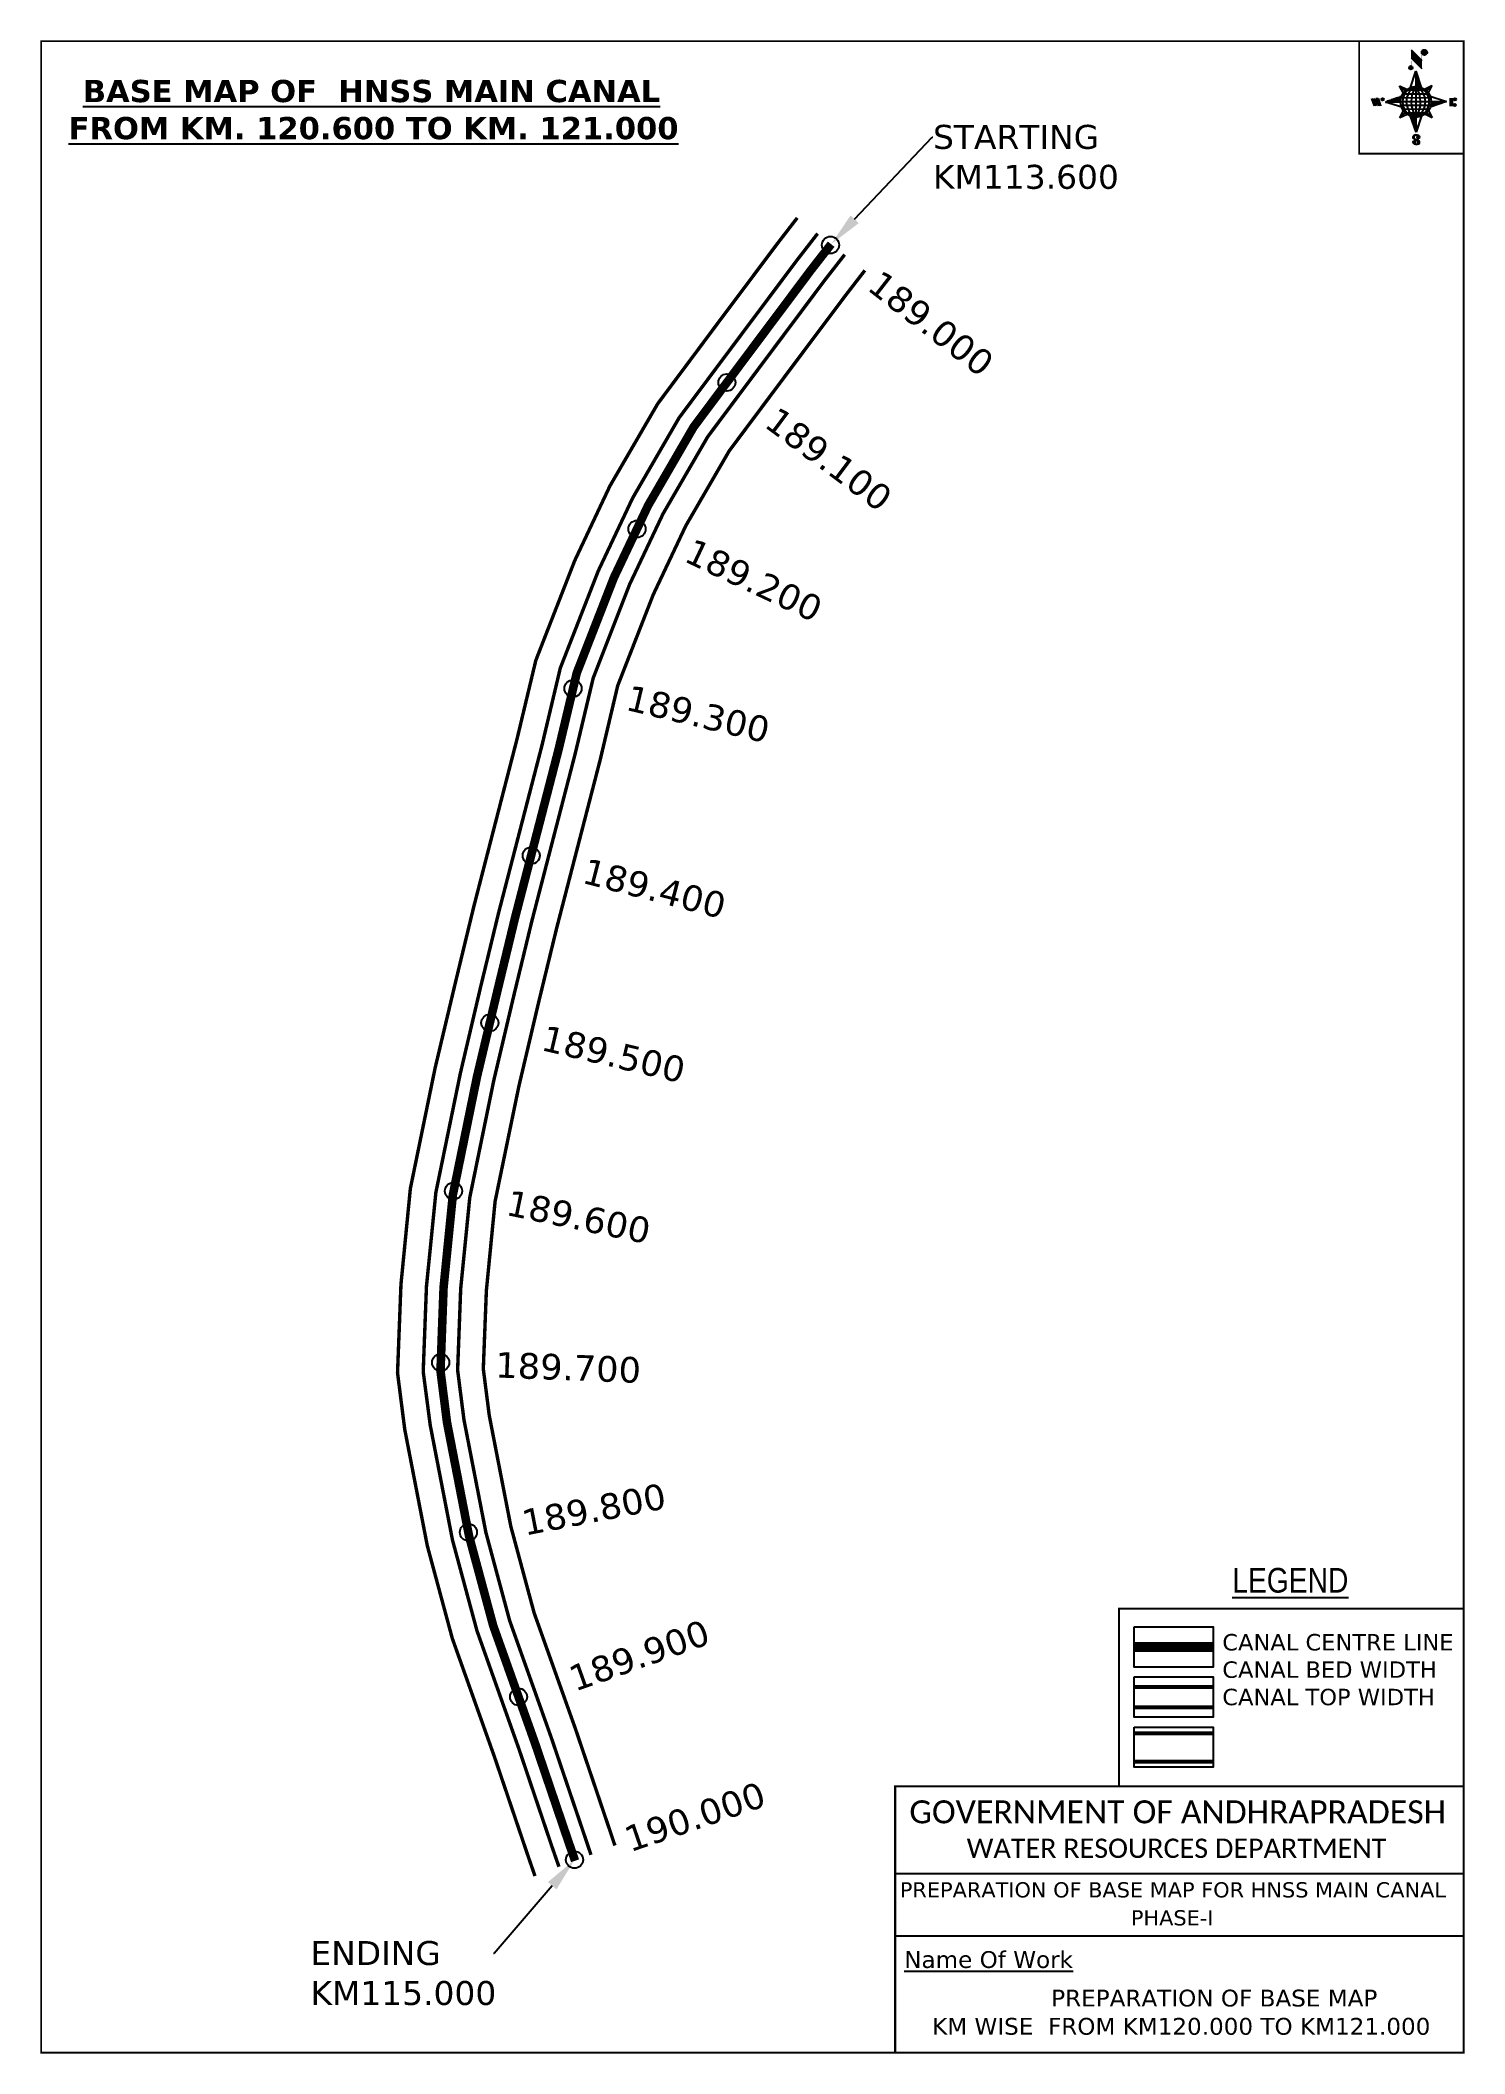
# Model space of a CAD drawing. Header units: inches. Extents: x 743548 to 744380, y 1650774 to 1651951.
import ezdxf
from ezdxf import colors
from ezdxf.entities.mleader import LeaderData, LeaderLine
from ezdxf.enums import TextEntityAlignment as Align
from ezdxf.math import Vec2, Vec3

# ---------------------------------------------------------------- set-up
doc = ezdxf.new("R2010")
doc.units = ezdxf.units.IN
doc.header["$MEASUREMENT"] = 0
doc.header["$PDMODE"] = 32
doc.header["$PDSIZE"] = 10
doc.linetypes.add('HIDDEN2', pattern=[0.1875, 0.125, -0.0625])
for name, color, linetype in [('AQUADUCT', 1, 'Continuous'), ('bord', 1, 'Continuous'), ('CANAL1', 1, 'Continuous'), ('CSMark', 72, 'Continuous'), ('DCBMS', 232, 'Continuous'), ('PAGE', 7, 'Continuous'), ('TEXT', 7, 'Continuous')]:
    doc.layers.add(name, color=color, linetype=linetype)
doc.styles.add('ARIALN', font='ARIALN_1.TTF')
doc.styles.get("Standard").update_dxf_attribs({"font": 'verdana_0.ttf'})
pattern_1 = [(267.297113149, (-8720374.938, 50637915.138), (10.5367255337, -0.497431438), [])]
pattern_2 = [(357.297113149, (-8720374.938, 50637915.138), (0.497431438, 10.5367255337), [])]

# ---------------------------------------------------------------- blocks, each defined once
blk = doc.blocks.new('*X16')
at = {"color": 0, "linetype": 'Continuous'}
for p, q in [((6321.6, 240.5), (6322.3, 241.2)), ((6321.6, 240.3), (6322.3, 241)), ((6321.6, 240.1), (6322.3, 240.8)), ((6321.6, 239.9), (6322.4, 240.7)), ((6321.6, 239.8), (6322.4, 240.6)), ((6321.6, 239.6), (6322.5, 240.5)), ((6321.6, 239.4), (6322.5, 240.3)), ((6321.6, 239.2), (6322.6, 240.2)), ((6321.7, 239.1), (6322.6, 240.1)), ((6321.8, 240.8), (6322.4, 241.4)), ((6321.8, 239), (6322.7, 240)), ((6321.8, 239), (6322.8, 239.9)), ((6321.9, 238.9), (6322.9, 239.8)), ((6322, 238.8), (6323, 239.7)), ((6322.1, 241.3), (6322.4, 241.6)), ((6322.1, 238.7), (6323.1, 239.6)), ((6322.2, 238.6), (6323.1, 239.6)), ((6322.3, 238.5), (6323.2, 239.5)), ((6322.4, 238.5), (6323.3, 239.4)), ((6322.5, 238.4), (6323.4, 239.3)), ((6322.7, 238.4), (6323.6, 239.3)), ((6322.8, 238.3), (6323.7, 239.2)), ((6322.9, 238.3), (6323.8, 239.1)), ((6323.1, 238.2), (6323.9, 239.1)), ((6323.2, 238.2), (6324, 239)), ((6323.3, 238.2), (6324.2, 239)), ((6323.5, 238.1), (6324.3, 238.9)), ((6323.7, 238.1), (6324.4, 238.9)), ((6323.8, 238.1), (6324.6, 238.8)), ((6324.1, 238.2), (6324.7, 238.8)), ((6324.3, 238.3), (6324.9, 238.8)), ((6324.6, 238.3), (6325.1, 238.8)), ((6324.8, 238.4), (6325.2, 238.8)), ((6325.1, 238.5), (6325.4, 238.8)), ((6325.4, 238.6), (6325.6, 238.8))]:
    blk.add_line(p, q, dxfattribs=at)
blk = doc.blocks.new('*X15')
at = {"color": 0, "linetype": 'Continuous'}
for p, q in [((6324.4, 240.3), (6324.5, 240.4)), ((6324.6, 240.3), (6324.8, 240.5)), ((6324.7, 240.2), (6325, 240.5)), ((6324.8, 240.2), (6325.2, 240.6)), ((6325, 240.1), (6325.5, 240.6)), ((6325.1, 240.1), (6325.6, 240.6)), ((6325.2, 240), (6325.8, 240.6)), ((6325.3, 240), (6326, 240.6)), ((6325.4, 239.9), (6326.1, 240.6)), ((6325.5, 239.8), (6326.2, 240.5)), ((6325.6, 239.8), (6326.3, 240.5)), ((6325.7, 239.7), (6326.5, 240.4)), ((6325.9, 239.6), (6326.6, 240.3)), ((6326, 239.5), (6326.7, 240.3)), ((6326, 239.4), (6326.8, 240.2)), ((6326.1, 239.3), (6327, 240.2)), ((6326.2, 239.3), (6327.1, 240.1)), ((6326.3, 239.2), (6327.1, 240)), ((6326.4, 239.1), (6327.2, 239.9)), ((6326.5, 239), (6327.3, 239.8)), ((6326.5, 238.9), (6327.4, 239.7)), ((6326.6, 238.8), (6327.5, 239.6)), ((6326.7, 238.7), (6327.5, 239.5)), ((6326.8, 238.6), (6327.6, 239.4)), ((6326.8, 238.5), (6327.7, 239.3)), ((6326.8, 236.5), (6327.4, 237)), ((6326.9, 238.3), (6327.8, 239.2)), ((6326.9, 238.2), (6327.9, 239.1)), ((6326.9, 236.8), (6327.6, 237.4)), ((6327, 238.1), (6327.8, 239)), ((6327, 237.9), (6327.8, 238.8)), ((6327, 237.8), (6327.8, 238.6)), ((6327, 237.6), (6327.8, 238.4)), ((6327, 237.4), (6327.8, 238.2)), ((6327, 237.3), (6327.8, 238)), ((6327, 237.1), (6327.8, 237.9))]:
    blk.add_line(p, q, dxfattribs=at)
blk = doc.blocks.new('H')
at = {"layer": 'bord', "extrusion": (0.000427885, 0.004792, 0.999988)}
h = blk.add_hatch(dxfattribs=at)
h.set_pattern_fill('LINE', color=8, scale=84.387686, angle=-2.7029, style=0)
h.set_pattern_definition(pattern_2)
h.paths.add_polyline_path([(-492, 786, -0.090992), (-448, 775), (-486, 912)])
h = blk.add_hatch(dxfattribs=at)
h.set_pattern_fill('LINE', color=8, scale=84.387686, angle=-92.7029, style=0)
h.set_pattern_definition(pattern_1)
h.paths.add_polyline_path([(-625, 665, -0.090992), (-615, 710), (-751, 671)])
h = blk.add_hatch(dxfattribs=at)
h.set_pattern_fill('LINE', color=8, scale=84.387686, angle=-2.7029, style=0)
h.set_pattern_definition(pattern_2)
h.paths.add_polyline_path([(-504, 533, -0.090992), (-549, 543), (-510, 406)])
h = blk.add_hatch(dxfattribs=at)
h.set_pattern_fill('LINE', color=8, scale=84.387686, angle=-92.7029, style=0)
h.set_pattern_definition(pattern_1)
h.paths.add_polyline_path([(-246, 647), (-372, 653, -0.090992), (-382, 609)])
for p, q in [((-519, 1020, -1217), (-435, 927, -1216)), ((-516, 1087, -1217), (-432, 994, -1217)), ((-538, 774, -1216), (-487, 906, -1216)), ((-487, 906, -1216), (-493, 780, -1216)), ((-487, 906, -1216), (-448, 769, -1216)), ((-865, 701, -1215), (-847, 638, -1215)), ((-847, 700, -1215), (-829, 637, -1215)), ((-829, 699, -1215), (-811, 636, -1215)), ((-829, 699, -1215), (-811, 698, -1215)), ((-811, 698, -1215), (-794, 635, -1215)), ((-752, 665, -1215), (-615, 704, -1215)), ((-627, 794, -1216), (-567, 760, -1216)), ((-627, 794, -1216), (-584, 747, -1215)), ((-599, 731, -1215), (-627, 794, -1216)), ((-421, 753, -1216), (-359, 781, -1216)), ((-359, 781, -1216), (-405, 739, -1216)), ((-359, 781, -1216), (-392, 721, -1215)), ((-379, 693, -1215), (-246, 641, -1215)), ((-213, 669, -1215), (-217, 601, -1215)), ((-752, 665, -1215), (-625, 659, -1215)), ((-619, 614, -1215), (-752, 665, -1215)), ((-639, 526, -1214), (-606, 585, -1215)), ((-639, 526, -1214), (-593, 568, -1215)), ((-577, 553, -1215), (-639, 526, -1214)), ((-511, 400, -1214), (-549, 537, -1214)), ((-460, 533, -1215), (-511, 400, -1214)), ((-505, 527, -1214), (-511, 400, -1214)), ((-371, 513, -1214), (-431, 546, -1215)), ((-371, 513, -1214), (-414, 560, -1215)), ((-399, 576, -1215), (-371, 513, -1214)), ((-246, 641, -1215), (-383, 603, -1215)), ((-373, 647, -1215), (-246, 641, -1215)), ((-197, 600, -1215), (-194, 668, -1215))]:
    blk.add_line(p, q, dxfattribs=at)
at = {"layer": 'bord', "color": 8, "linetype": 'ByBlock', "extrusion": (0.000427885, 0.004792, 0.999988)}
for p, q in [((-375, 679, -1215), (-620, 691, -1215)), ((-386, 711, -1215), (-605, 722, -1215)), ((-411, 744, -1216), (-578, 752, -1216)), ((-493, 780, -1216), (-505, 527, -1214)), ((-373, 647, -1215), (-625, 659, -1215)), ((-378, 616, -1215), (-623, 628, -1215)), ((-392, 585, -1215), (-611, 595, -1215)), ((-420, 555, -1215), (-587, 562, -1215))]:
    blk.add_line(p, q, dxfattribs=at)
at = {"layer": 'bord', "extrusion": (0.000427885, 0.004792, 0.999988), "elevation": -1212}
for points, const_width in [([(-522, 960), (-516, 1093)], 1.61), ([(-434, 933), (-428, 1066)], 1.61), ([(-870, 707), (-846, 706)], 0.642), ([(-829, 643), (-821, 678)], 0.642), ([(-793, 641), (-782, 694)], 0.642), ([(-223, 676), (-174, 673)], 0.706), ([(-829, 643), (-855, 644)], 0.642), ([(-811, 642), (-784, 641)], 0.642), ([(-177, 605), (-226, 607)], 0.706), ([(-195, 645), (-185, 644)], 0.706)]:
    blk.add_lwpolyline(points, dxfattribs=dict(at, const_width=const_width))
for points, const_width in [([(-414, 1073, 1), (-398, 1058, 1)], 22.3), ([(-530, 950, 1), (-520, 939, 1)], 14.8), ([(-776, 697, 1), (-769, 690, 1)], 8.9), ([(-180, 618, 1), (-173, 611, 1)], 9.79), ([(-178, 667, 1), (-171, 660, 1)], 9.79), ([(-490, 362, 1), (-498, 369, 1)], 11.1), ([(-525, 322, 1), (-533, 329, 1)], 11.1)]:
    blk.add_lwpolyline(points, format="xyb", close=True, dxfattribs=dict(at, const_width=const_width))
for points in [[(-537, 317), (-531, 310), (-520, 307), (-505, 307), (-494, 310), (-486, 318), (-487, 326), (-491, 333), (-494, 336), (-503, 341), (-522, 347), (-530, 352), (-534, 355), (-537, 363), (-537, 373), (-530, 381), (-520, 384), (-504, 384), (-493, 380), (-487, 373)], [(-522, 348), (-526, 354), (-528, 361), (-528, 371), (-526, 375), (-521, 381), (-515, 384)], [(-505, 307), (-499, 312), (-497, 319), (-497, 327), (-501, 335), (-509, 343)]]:
    blk.add_lwpolyline(points, dxfattribs=at)
at = {"layer": 'bord', "extrusion": (0.000427885, 0.004792, 0.999988)}
for centre, radius in [((-406, 1065, -1212), 22.3), ((-525, 944, -1212), 14.8), ((-773, 694, -1212), 8.9), ((-498, 659, -1212), 127), ((-177, 615, -1212), 9.79), ((-174, 663, -1212), 9.79), ((-494, 365, -1212), 11.1), ((-529, 325, -1212), 11.1)]:
    blk.add_circle(centre, radius, dxfattribs=at)
at = {"layer": 'bord', "color": 8, "linetype": 'ByBlock', "extrusion": (0.000427885, 0.004792, 0.999988)}
for centre, radius, start, end in [((-482, 658, -1212), 128, 94.9254, 259.6691), ((-437, 656, -1212), 141, 113.2864, 241.308), ((-316, 651, -1212), 222, 142.5892, 212.0053), ((-560, 662, -1212), 141, 293.2864, 61.308), ((-681, 668, -1212), 222, 322.5892, 32.0053), ((-515, 660, -1212), 128, 274.9254, 79.6691)]:
    blk.add_arc(centre, radius, start, end, dxfattribs=at)
at = {"layer": 'bord', "extrusion": (0.000427885, 0.004792, 0.999988)}
for points in [[(-516, 1093, -1212), (-431, 1000, -1212), (-519, 1026, -1212), (-434, 933, -1212)], [(-864, 707, -1212), (-846, 706, -1212), (-846, 644, -1212), (-829, 643, -1212)], [(-829, 705, -1212), (-811, 704, -1212), (-811, 642, -1212), (-793, 641, -1212)], [(-193, 674, -1212), (-197, 606, -1212), (-213, 675, -1212), (-216, 607, -1212)]]:
    blk.add_solid(points, dxfattribs=at)
at = {"layer": 'bord', "extrusion": (0.000427885, 0.004792, 0.999988), "xscale": 7.977342409717546, "yscale": 7.977342408231451, "zscale": 7.977342408476333, "rotation": 138.0840426661453}
for name, p in [('*X15', (38301, -31929, -1212)), ('*X16', (38314, -31951, -1212))]:
    blk.add_blockref(name, p, dxfattribs=at)

msp = doc.modelspace()

# ---------------------------------------------------------------- linework, layer by layer
at = {"color": 3}
for p in [(744009.9, 1651831.1), (743949.4, 1651750.8), (743896.9, 1651665.2), (743859.5, 1651572), (743835.1, 1651474.4), (743810.9, 1651376.7), (743789.7, 1651278.4), (743782.2, 1651178.2), (743798.4, 1651079), (743827.7, 1650982.9), (743860.4, 1650887.7)]:
    msp.add_point(p, dxfattribs=at)
at = {"layer": 'CANAL1', "color": 200, "const_width": 2}
for points in [[(743990.5, 1651847), (743978.7, 1651831.7), (743944.4, 1651785.9), (743909, 1651738.4), (743881.1, 1651690.4), (743860.5, 1651646.7), (743837.8, 1651588.5), (743826.8, 1651542.5), (743801.5, 1651444.4), (743791, 1651401), (743779, 1651350.5), (743764.5, 1651279.9), (743759, 1651223.8), (743757, 1651172.2), (743761.2, 1651139.2), (743774.4, 1651071.1), (743789, 1651017), (743813.7, 1650947.6), (743833.3, 1650889.7), (743837.3, 1650878.2)], [(744030, 1651816.3), (744018.5, 1651801.4), (743984.5, 1651756), (743950.8, 1651710.9), (743925.4, 1651667.1), (743906.4, 1651626.9), (743885.6, 1651573.6), (743875.4, 1651530.4), (743850, 1651432.2), (743839.6, 1651389.4), (743827.9, 1651339.7), (743814, 1651272.4), (743808.9, 1651220.3), (743807.1, 1651174.5), (743810.6, 1651147.2), (743823.2, 1651082.4), (743836.8, 1651031.9), (743861, 1650964), (743880.7, 1650905.8), (743884, 1650896)]]:
    msp.add_lwpolyline(points, dxfattribs=at)
at = {"layer": 'CANAL1', "color": 5, "const_width": 2}
for points in [[(744002.4, 1651837.8), (743990.6, 1651822.6), (743956.4, 1651776.9), (743921.5, 1651730.2), (743894.4, 1651683.4), (743874.3, 1651640.8), (743852.1, 1651584), (743841.4, 1651538.9), (743816, 1651440.8), (743805.5, 1651397.5), (743793.7, 1651347.2), (743779.4, 1651277.6), (743773.9, 1651222.7), (743772, 1651172.9), (743776.1, 1651141.6), (743789.1, 1651074.5), (743803.4, 1651021.5), (743827.9, 1650952.5), (743847.5, 1650894.5), (743851.3, 1650883.6)], [(743870, 1650890.6), (743866.5, 1650901), (743846.8, 1650959.1), (743822.5, 1651027.4), (743808.6, 1651079), (743795.8, 1651144.8), (743792.1, 1651173.8), (743793.9, 1651221.4), (743799.2, 1651274.6), (743813.2, 1651342.9), (743825, 1651392.9), (743835.4, 1651435.9), (743860.8, 1651534), (743871.3, 1651578.1), (743892.6, 1651632.9), (743912.1, 1651674.1), (743938.2, 1651719.1), (743972.4, 1651764.9), (744006.5, 1651810.5), (744018.2, 1651825.5)]]:
    msp.add_lwpolyline(points, dxfattribs=at)
at = {"layer": 'CANAL1', "color": 1, "linetype": 'HIDDEN2', "ltscale": 100, "const_width": 5}
msp.add_lwpolyline([(744010.3, 1651831.6), (743998.6, 1651816.6), (743964.4, 1651770.9), (743929.9, 1651724.7), (743903.3, 1651678.8), (743883.4, 1651636.8), (743861.7, 1651581.1), (743851.1, 1651536.5), (743825.7, 1651438.3), (743815.3, 1651395.2), (743803.4, 1651345.1), (743789.3, 1651276.1), (743783.9, 1651222.1), (743782.1, 1651173.3), (743785.9, 1651143.2), (743798.8, 1651076.7), (743812.9, 1651024.4), (743837.3, 1650955.8), (743857, 1650897.8), (743860.7, 1650887.1)], dxfattribs=at)
at = {"layer": 'CANAL1', "color": 1, "linetype": 'HIDDEN2', "ltscale": 100, "const_width": 6, "elevation": -0.4}
msp.add_lwpolyline([(744233.4, 1651012), (744187.3, 1651012)], dxfattribs=at)
at = {"layer": 'CANAL1', "color": 5, "const_width": 2.4, "elevation": -0.4}
for points in [[(744233.4, 1650988.7), (744187.3, 1650988.7)], [(744233.4, 1650976.7), (744187.3, 1650976.7)]]:
    msp.add_lwpolyline(points, dxfattribs=at)
at = {"layer": 'CANAL1', "color": 200, "const_width": 2.4, "elevation": -0.4}
for points in [[(744233.4, 1650961.5), (744187.3, 1650961.5)], [(744233.4, 1650945), (744187.3, 1650945)]]:
    msp.add_lwpolyline(points, dxfattribs=at)
at = {"layer": 'PAGE', "const_width": 1}
msp.add_lwpolyline([(743548.8, 1651950.2), (743548.8, 1650775), (744379.8, 1650775), (744379.8, 1651950.2), (743548.8, 1651950.2)], dxfattribs=at)
at = {"layer": 'PAGE'}
for points, const_width in [([(744379.8, 1651950.2), (744318.7, 1651950.2), (744318.7, 1651884.5), (744379.8, 1651884.5)], 1), ([(744379.8, 1650930.6), (744178.5, 1650930.6), (744178.5, 1651034.4), (744379.8, 1651034.4)], 1.2), ([(744047.7, 1650930.6), (744379.8, 1650930.6), (744379.8, 1650775), (744047.7, 1650775)], 1.2)]:
    msp.add_lwpolyline(points, close=True, dxfattribs=dict(at, const_width=const_width))
at = {"layer": 'PAGE', "elevation": -0.4}
for points in [[(744187.3, 1651023.7), (744233.4, 1651023.7), (744233.4, 1651000.2), (744187.3, 1651000.2)], [(744187.3, 1650994.5), (744233.4, 1650994.5), (744233.4, 1650971), (744187.3, 1650971)], [(744187.3, 1650965.2), (744233.4, 1650965.2), (744233.4, 1650941.7), (744187.3, 1650941.7)]]:
    msp.add_lwpolyline(points, close=True, dxfattribs=at)
at = {"layer": 'PAGE'}
for points in [[(744047.7, 1650879.6), (744379.8, 1650879.6)], [(744047.7, 1650843.3), (744379.8, 1650843.3)]]:
    msp.add_lwpolyline(points, dxfattribs=at)

# ---------------------------------------------------------------- block references
at = {"layer": 'AQUADUCT', "color": 1, "xscale": 0.0703495379661093, "yscale": 0.07034953800030053, "zscale": 0.07034953795990817, "rotation": 3.078330607406165}
msp.add_blockref('H', (744389.4, 1651870.8, 85.4), dxfattribs=at)

# ---------------------------------------------------------------- texts
at = {"layer": 'CSMark', "color": 1}
for s, rotation, p in [('189.000', 322.2063, (744035.1, 1651811.4)), ('189.100', 323.2402, (743974.9, 1651731.5)), ('189.200', 334.7003, (743926.7, 1651653.5)), ('189.300', 346.6362, (743891.2, 1651567)), ('189.400', 345.5127, (743865.9, 1651465.9)), ('189.500', 346.7302, (743841.8, 1651368.2)), ('189.600', 348.3843, (743821.1, 1651271.9)), ('189.700', 357.8063, (743814.2, 1651177)), ('189.800', 10.9711, (743829.9, 1651084.4)), ('189.900', 19.5958, (743858.1, 1650992.9)), ('190.000', 18.8745, (743890.4, 1650899.1))]:
    msp.add_text(s, height=15, rotation=rotation, dxfattribs=at).set_placement(p, align=Align.MIDDLE_LEFT)
at = {"layer": 'PAGE', "extrusion": (0.000201441, 0.004807, 0.999988), "style": 'ARIALN'}
msp.add_text('%%ULEGEND', height=14.4, rotation=359.9999, dxfattribs=at).set_placement((744278.5, 1651031.2, 8086.2), align=Align.MIDDLE)
at = {"layer": 'PAGE', "extrusion": (0.000201441, 0.004807, 0.999988)}
for s, height, p in [('PREPARATION OF BASE MAP FOR HNSS MAIN CANAL', 8.878, (744050.4, 1650845.9, 8085.3)), ('%%UName Of Work', 9.822, (744053, 1650804.7, 8084))]:
    msp.add_text(s, height=height, rotation=359.9999, dxfattribs=at).set_placement(p)
for s, height, p in [('PHASE-I', 8.88, (744209.5, 1650834, 8085.3)), ('PREPARATION OF BASE MAP', 9.822, (744234.1, 1650787.1, 8084)), ('KM WISE  FROM KM120.000 TO KM121.000', 9.822, (744214.8, 1650770.6, 8084))]:
    msp.add_text(s, height=height, rotation=359.9999, dxfattribs=at).set_placement(p, align=Align.MIDDLE_CENTER)
at = {"layer": 'PAGE', "extrusion": (0.000201441, 0.004807, 0.999988), "attachment_point": 1, "text_direction": (1, -1e-06, -0.000201)}
for s, insert, char_height, width in [('CANAL CENTRE LINE CANAL BED WIDTH {\\H2.3741x; }CANAL TOP WIDTH{\\H1.9188x; }', (744238.8, 1651019.6, -0.4), 9.6, 168.926), ('\\pi3.5885;{\\fCalibri|b0|i0|c0|p34;\\H1.3333x;GOVERNMENT OF ANDHRAPRADESH\\P\\pi37.073;\\H0.83998x;WATER RESOURCES DEPARTMENT}', (744052.4, 1650922.4, -1.3), 10.059, 321.276)]:
    msp.add_mtext(s, dxfattribs=dict(at, insert=insert, char_height=char_height, width=width))
at = {"layer": 'TEXT', "color": 1, "insert": (743551.4, 1651927.6), "char_height": 13, "width": 379.826, "attachment_point": 1}
msp.add_mtext('\\pi21.755;{\\fVerdana|b1|i0|c0|p34;\\LBASE MAP OF  HNSS MAIN CANAL \\P\\pi13.452;FROM KM. 120.600 TO KM. 121.000}', dxfattribs=at)

# ---------------------------------------------------------------- leaders
at = {"layer": 'DCBMS', "color": 5}
ml = msp.add_multileader_mtext('Standard', dxfattribs=at)
ml.set_content('STARTING\\PKM113.600', color=5)
ml.set_leader_properties()
ml.build(insert=Vec2(0, 0))
ml.multileader.update_dxf_attribs({"dogleg_length": 0.36, "arrow_head_size": 20})
ctx = ml.context
ctx.base_point, ctx.char_height, ctx.arrow_head_size, ctx.landing_gap_size, ctx.plane_origin = Vec3(744069.7, 1651894.2), 14, 20, 0.09, Vec3(744241.5, 1651958.5)
notes = []
notes.append((ctx, [(1, (1, 1, 0), (744069.4, 1651894.2), (1, 0), 0.36, [(0, [(744010.3, 1651831.6)], 0, [])])]))
ctx.mtext.insert, ctx.mtext.flow_direction = Vec3(744069.8, 1651901.3), 5
ml = msp.add_multileader_mtext('Standard', dxfattribs=at)
ml.set_content('ENDING \\PKM115.000', color=5)
ml.set_leader_properties()
ml.build(insert=Vec2(0, 0))
ml.multileader.update_dxf_attribs({"dogleg_length": 0.36, "arrow_head_size": 20})
ctx = ml.context
ctx.base_point, ctx.char_height, ctx.arrow_head_size, ctx.landing_gap_size, ctx.plane_origin = Vec3(743706, 1650833), 14, 20, 0.09, Vec3(743849.3, 1650754.7)
notes.append((ctx, [(0, (1, 1, 0), (743813.4, 1650833), (-1, 0), 0.36, [(0, [(743860.4, 1650887.7)], 0, [])])]))
ctx.mtext.insert, ctx.mtext.width, ctx.mtext.flow_direction = Vec3(743706.1, 1650840.2), 108.896, 5
for ctx, leaders in notes:
    for number, flags, end, landing, length, lines in leaders:
        leader = LeaderData()
        leader.index, (leader.has_last_leader_line, leader.has_dogleg_vector, leader.attachment_direction) = number, flags
        leader.last_leader_point, leader.dogleg_vector, leader.dogleg_length = Vec3(end), Vec3(landing), length
        for number, points, colour, breaks in lines:
            line = LeaderLine()
            line.index, line.vertices, line.color, line.breaks = number, Vec3.list(points), colors.encode_raw_color(colour), breaks
            leader.lines.append(line)
        ctx.leaders.append(leader)

doc.saveas('drawing.dxf')
